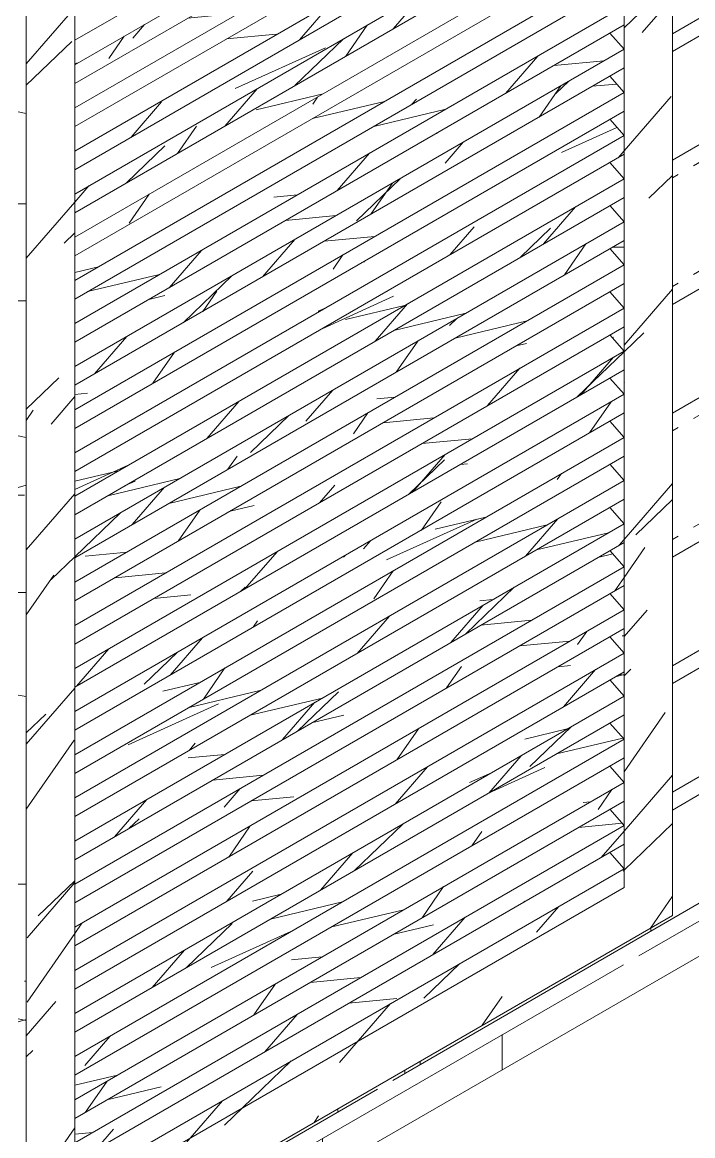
# Model space of a CAD drawing. Header units: millimetres. Extents: x 14944 to 21622, y -31 to 8273.
# Drawn here: x 16370.8 to 16664.2, y 3188 to 3675 of the extents above; entities that cross this region are included whole.
import ezdxf

# ---------------------------------------------------------------- set-up
doc = ezdxf.new("R2010")
doc.units = ezdxf.units.MM
doc.layers.add('A-GENM', color=13, linetype='Continuous', lineweight=9)
pattern_1 = [(235.285, (15617.426, 6831.821), (223.11074, 300.778733), [51.714, -465.428]), (229.107, (15661.602, 6831.82), (-61.00433, -112.95255), [112.468, -112.468]), (223.898, (15661.602, 6789.313), (-133.66154, -156.95624), [61.307, -245.229])]

# ---------------------------------------------------------------- blocks, each defined once
blk = doc.blocks.new('CRT_MGN_COZ_Fogão a lenha completo - CRT_MGN_COZ_Fogão a lenha completo-5005769-VISTA 3D BANCADA CHURRASQUEIRA')
at = {"layer": 'A-GENM'}
h = blk.add_hatch(dxfattribs=at)
h.set_pattern_fill('FP_77', color=256, style=0, pattern_type=2)
h.set_pattern_definition([(210, (16358.4, 3443.2), (-191.58, 110.61), [158.135, -7.777]), (210, (16358.4, 3490.73), (-191.58, 110.61), [158.135, -7.777]), (90, (16358.4, 3443.2), (143.684, -82.956), [47.528, -173.69]), (90, (16221.45, 3364.13), (143.684, -82.956), [47.528, -173.691]), (210, (16250.64, 3436.29), (-191.58, 110.61), [158.135, -7.777, 75.179, -7.777]), (210, (16250.64, 3483.81), (-191.58, 110.61), [158.135, -7.777, 75.179, -7.777]), (90, (16250.64, 3436.29), (215.526, -124.434), [47.528, -173.69]), (90, (16113.69, 3357.22), (215.526, -124.434), [47.528, -173.69]), (90, (16106.95, 3353.33), (215.526, -124.434), [47.528, -173.69]), (90, (16041.85, 3315.74), (215.526, -124.434), [47.528, -173.69]), (210, (16286.56, 3512.33), (-191.58, 110.61), [158.135, -7.777]), (210, (16286.56, 3559.86), (-191.58, 110.61), [158.135, -7.777]), (90, (16286.56, 3512.33), (143.684, -82.956), [47.528, -173.691]), (90, (16149.61, 3433.26), (143.684, -82.956), [47.528, -173.691]), (210, (16250.64, 3546.9), (-191.58, 110.61), [158.135, -7.777, 75.179, -7.777]), (210, (16250.64, 3594.42), (-191.58, 110.61), [158.135, -7.777, 75.179, -7.777]), (90, (16250.64, 3546.9), (215.526, -124.434), [47.528, -173.69]), (90, (16113.69, 3467.83), (215.526, -124.434), [47.528, -173.69]), (90, (16106.95, 3463.94), (215.526, -124.434), [47.528, -173.69]), (90, (16041.85, 3426.35), (215.526, -124.434), [47.528, -173.69])])
h.paths.add_polyline_path([(15439.16, 2557.69), (17277.64, 3619.13), (17277.64, 4313.16), (15439.16, 3251.71), (15439.16, 2804.17)])
h.paths.add_polyline_path([(15485.12, 2608.72), (15470.98, 2616.88), (15470.98, 3229.26), (15753.82, 3392.56), (15757.36, 3390.51), (15757.36, 3394.6), (16040.2, 3557.9), (16054.34, 3549.73), (16054.34, 2937.36), (15771.5, 2774.06), (15767.97, 2776.1), (15767.97, 2772.02), (15492.19, 2612.8)])
h.paths.add_polyline_path([(16086.16, 2955.73), (16072.02, 2963.9), (16072.02, 3576.27), (16354.86, 3739.57), (16358.4, 3737.53), (16358.4, 3741.61), (16641.24, 3904.91), (16655.38, 3896.74), (16655.38, 3284.37), (16372.54, 3121.07), (16369.01, 3123.11), (16369.01, 3119.03), (16093.23, 2959.81)])
h.paths.add_polyline_path([(16687.2, 3302.74), (16673.06, 3310.91), (16673.06, 3923.28), (16955.91, 4086.58), (16959.44, 4084.54), (16959.44, 4088.62), (17242.28, 4251.92), (17256.43, 4243.75), (17256.43, 3631.38), (16973.58, 3468.08), (16970.05, 3470.12), (16970.05, 3466.04), (16694.28, 3306.82)])
h = blk.add_hatch(dxfattribs=at)
h.set_pattern_fill('FP_36', color=256, style=0, pattern_type=2)
h.set_pattern_definition(pattern_1)
h.paths.add_polyline_path([(16372.54, 3121.07), (16655.38, 3284.37), (16655.38, 3896.74), (16372.54, 3733.44), (16372.54, 3218.58)])
h.paths.add_polyline_path([(16393.76, 3157.81), (16393.76, 3721.2), (16634.17, 3860), (16634.17, 3296.62), (16434.09, 3181.1)])
h = blk.add_hatch(dxfattribs=at)
h.set_pattern_fill('FP_72', color=256, style=0, pattern_type=2)
h.set_pattern_definition([(196.102, (18194.187, 6518.164), (214.53981, 40.67701), [30.654, -275.882]), (180, (18238.364, 6467.154), (-103.078, -42.509), [73.627, -73.627]), (169.107, (18238.364, 6424.645), (-172.49934, 4.85665), [44.987, -179.949])])
h.paths.add_polyline_path([(16634.17, 3304.78), (16634.17, 3315.48), (16627.99, 3311.92), (16630.76, 3308.72)])
h.paths.add_polyline_path([(16634.17, 3323.65), (16634.17, 3334.35), (16627.99, 3330.78), (16630.76, 3327.59)])
h.paths.add_polyline_path([(16634.17, 3342.51), (16634.17, 3353.21), (16627.99, 3349.64)])
h.paths.add_polyline_path([(16634.17, 3361.37), (16634.17, 3372.07), (16627.99, 3368.51), (16630.76, 3365.32)])
h.paths.add_polyline_path([(16634.17, 3380.24), (16634.17, 3390.94), (16627.99, 3387.37), (16630.76, 3384.18)])
h.paths.add_polyline_path([(16634.17, 3399.1), (16634.17, 3409.8), (16627.99, 3406.23), (16630.76, 3403.04)])
h.paths.add_polyline_path([(16634.17, 3417.97), (16634.17, 3428.66), (16627.99, 3425.1), (16630.76, 3421.91)])
h.paths.add_polyline_path([(16634.17, 3436.83), (16634.17, 3447.53), (16627.99, 3443.96), (16630.76, 3440.77)])
h.paths.add_polyline_path([(16634.17, 3455.69), (16634.17, 3466.39), (16627.99, 3462.83), (16630.76, 3459.64)])
h.paths.add_polyline_path([(16634.17, 3474.56), (16634.17, 3485.26), (16627.99, 3481.69)])
h.paths.add_polyline_path([(16634.17, 3493.42), (16634.17, 3504.12), (16627.99, 3500.55), (16632.93, 3494.85)])
h.paths.add_polyline_path([(16634.17, 3512.29), (16634.17, 3522.98), (16627.99, 3519.42), (16630.76, 3516.23)])
h.paths.add_polyline_path([(16634.17, 3531.15), (16634.17, 3541.85), (16627.99, 3538.28), (16630.76, 3535.09)])
h.paths.add_polyline_path([(16634.17, 3550.01), (16634.17, 3560.71), (16627.99, 3557.15), (16630.76, 3553.95)])
h.paths.add_polyline_path([(16634.17, 3568.88), (16634.17, 3579.58), (16627.99, 3576.01), (16630.76, 3572.82)])
h.paths.add_polyline_path([(16634.17, 3587.74), (16634.17, 3598.44), (16627.99, 3594.87), (16630.76, 3591.68)])
h.paths.add_polyline_path([(16634.17, 3606.6), (16634.17, 3617.3), (16627.99, 3613.74)])
h.paths.add_polyline_path([(16634.17, 3625.47), (16634.17, 3636.17), (16627.99, 3632.6)])
h.paths.add_polyline_path([(16634.17, 3644.33), (16634.17, 3655.03), (16627.99, 3651.47), (16630.76, 3648.27)])
h.paths.add_polyline_path([(16634.17, 3663.2), (16634.17, 3673.9), (16627.99, 3670.33), (16630.76, 3667.14)])
h.paths.add_polyline_path([(16634.17, 3682.06), (16634.17, 3692.76), (16627.99, 3689.19), (16630.76, 3686)])
h.paths.add_polyline_path([(16634.17, 3700.92), (16634.17, 3711.62), (16627.99, 3708.06), (16630.76, 3704.87)])
h.paths.add_polyline_path([(16634.17, 3719.79), (16634.17, 3730.49), (16627.99, 3726.92), (16632.95, 3721.2)])
h.paths.add_polyline_path([(16634.17, 3738.65), (16634.17, 3749.35), (16627.99, 3745.78)])
h.paths.add_polyline_path([(16634.17, 3757.52), (16634.17, 3768.21), (16627.99, 3764.65)])
h.paths.add_polyline_path([(16634.17, 3776.38), (16634.17, 3787.08), (16627.99, 3783.51)])
h.paths.add_polyline_path([(16634.17, 3795.24), (16634.17, 3805.94), (16627.99, 3802.38)])
h.paths.add_polyline_path([(16634.17, 3814.11), (16634.17, 3824.81), (16627.99, 3821.24)])
h.paths.add_polyline_path([(16634.17, 3832.97), (16634.17, 3843.67), (16627.99, 3840.1)])
h.paths.add_polyline_path([(16634.17, 3851.84), (16634.17, 3860), (16629.46, 3857.28)])
h = blk.add_hatch(dxfattribs=at)
h.set_pattern_fill('FP_36', color=256, style=0, pattern_type=2)
h.set_pattern_definition(pattern_1)
h.paths.add_polyline_path([(16393.76, 3667.14), (16634.17, 3805.94), (16634.17, 3814.11), (16393.76, 3675.3)])
h = blk.add_hatch(dxfattribs=at)
h.set_pattern_fill('FP_38', color=256, style=0, pattern_type=2)
h.set_pattern_definition([(204.373, (15626.14, 3270.191), (288.6155, 109.50362), [43.379, -390.407]), (193.381, (15685.41, 3233.28), (-119.1534, -70.8536), [101.538, -101.538]), (185.395, (15685.41, 3190.77), (-212.0141, -48.3621), [59.533, -238.131])])
h.paths.add_polyline_path([(16393.76, 3656.44), (16634.17, 3795.24), (16627.99, 3802.38), (16393.76, 3667.14)])
h = blk.add_hatch(dxfattribs=at)
h.set_pattern_fill('FP_36', color=256, style=0, pattern_type=2)
h.set_pattern_definition(pattern_1)
h.paths.add_polyline_path([(16393.76, 3648.27), (16634.17, 3787.08), (16634.17, 3795.24), (16393.76, 3656.44)])
h = blk.add_hatch(dxfattribs=at)
h.set_pattern_fill('FP_39', color=256, style=0, pattern_type=2)
h.set_pattern_definition([(204.373, (15619.605, 3258.873), (288.6155, 109.50362), [43.379, -390.407]), (193.381, (15678.874, 3221.96), (-119.1534, -70.8536), [101.538, -101.538]), (185.395, (15678.874, 3179.452), (-212.0141, -48.3621), [59.533, -238.131])])
h.paths.add_polyline_path([(16393.76, 3637.58), (16634.17, 3776.38), (16627.99, 3783.51), (16393.76, 3648.27)])
h = blk.add_hatch(dxfattribs=at)
h.set_pattern_fill('FP_36', color=256, style=0, pattern_type=2)
h.set_pattern_definition(pattern_1)
h.paths.add_polyline_path([(16393.76, 3629.41), (16634.17, 3768.21), (16634.17, 3776.38), (16393.76, 3637.58), (16393.76, 3632.99)])
h = blk.add_hatch(dxfattribs=at)
h.set_pattern_fill('FP_40', color=256, style=0, pattern_type=2)
h.set_pattern_definition([(204.373, (15613.07, 3247.554), (288.6155, 109.50362), [43.379, -390.407]), (193.381, (15672.34, 3210.643), (-119.1534, -70.8536), [101.538, -101.538]), (185.395, (15672.34, 3168.134), (-212.0141, -48.3621), [59.533, -238.131])])
h.paths.add_polyline_path([(16393.76, 3618.71), (16634.17, 3757.52), (16627.99, 3764.65), (16393.76, 3629.41)])
h = blk.add_hatch(dxfattribs=at)
h.set_pattern_fill('FP_36', color=256, style=0, pattern_type=2)
h.set_pattern_definition(pattern_1)
h.paths.add_polyline_path([(16393.76, 3610.55), (16634.17, 3749.35), (16634.17, 3757.52), (16393.76, 3618.71)])
h = blk.add_hatch(dxfattribs=at)
h.set_pattern_fill('FP_41', color=256, style=0, pattern_type=2)
h.set_pattern_definition([(204.373, (15606.536, 3236.236), (288.6155, 109.50362), [43.379, -390.407]), (193.381, (15665.805, 3199.324), (-119.1534, -70.8536), [101.538, -101.538]), (185.395, (15665.805, 3156.816), (-212.0141, -48.3621), [59.533, -238.131])])
h.paths.add_polyline_path([(16393.76, 3599.85), (16634.17, 3738.65), (16627.99, 3745.78), (16393.76, 3610.55)])
h = blk.add_hatch(dxfattribs=at)
h.set_pattern_fill('FP_71', color=256, style=0, pattern_type=2)
h.set_pattern_definition([(196.102, (17932.558, 6367.112), (214.53981, 40.67701), [30.654, -275.882]), (180, (17976.734, 6316.1), (-103.078, -42.509), [73.627, -73.627]), (169.107, (17976.734, 6273.593), (-172.49934, 4.85665), [44.987, -179.949])])
h.paths.add_polyline_path([(16372.54, 3121.07), (16372.54, 3733.44), (16358.4, 3741.61), (16358.4, 3737.53), (16369.01, 3731.4), (16369.01, 3123.11)])
h = blk.add_hatch(dxfattribs=at)
h.set_pattern_fill('FP_36', color=256, style=0, pattern_type=2)
h.set_pattern_definition(pattern_1)
h.paths.add_polyline_path([(16393.76, 3591.68), (16634.17, 3730.49), (16634.17, 3738.65), (16393.76, 3599.85)])
h = blk.add_hatch(dxfattribs=at)
h.set_pattern_fill('FP_42', color=256, style=0, pattern_type=2)
h.set_pattern_definition([(204.373, (15600.001, 3224.918), (288.6155, 109.50362), [43.379, -390.407]), (193.381, (15659.27, 3188.006), (-119.1534, -70.8536), [101.538, -101.538]), (185.395, (15659.27, 3145.497), (-212.0141, -48.3621), [59.533, -238.131])])
h.paths.add_polyline_path([(16393.76, 3580.98), (16634.17, 3719.79), (16627.99, 3726.92), (16393.76, 3591.68)])
h = blk.add_hatch(dxfattribs=at)
h.set_pattern_fill('FP_36', color=256, style=0, pattern_type=2)
h.set_pattern_definition(pattern_1)
h.paths.add_polyline_path([(16393.76, 3572.82), (16634.17, 3711.62), (16634.17, 3719.79), (16393.76, 3580.98)])
h = blk.add_hatch(dxfattribs=at)
h.set_pattern_fill('FP_43', color=256, style=0, pattern_type=2)
h.set_pattern_definition([(204.373, (15593.466, 3213.599), (288.6155, 109.50362), [43.379, -390.407]), (193.381, (15652.735, 3176.69), (-119.1534, -70.8536), [101.538, -101.538]), (185.395, (15652.735, 3134.18), (-212.0141, -48.3621), [59.533, -238.131])])
h.paths.add_polyline_path([(16393.76, 3562.12), (16634.17, 3700.92), (16627.99, 3708.06), (16393.76, 3572.82), (16393.76, 3563.92)])
h = blk.add_hatch(dxfattribs=at)
h.set_pattern_fill('FP_36', color=256, style=0, pattern_type=2)
h.set_pattern_definition(pattern_1)
h.paths.add_polyline_path([(16393.76, 3553.95), (16634.17, 3692.76), (16634.17, 3700.92), (16393.76, 3562.12)])
h = blk.add_hatch(dxfattribs=at)
h.set_pattern_fill('FP_44', color=256, style=0, pattern_type=2)
h.set_pattern_definition([(204.373, (15586.932, 3202.281), (288.6155, 109.50362), [43.379, -390.407]), (193.381, (15646.2, 3165.37), (-119.1534, -70.8536), [101.538, -101.538]), (185.395, (15646.2, 3122.86), (-212.0141, -48.3621), [59.533, -238.131])])
h.paths.add_polyline_path([(16393.76, 3543.26), (16634.17, 3682.06), (16627.99, 3689.19), (16393.76, 3553.95)])
h = blk.add_hatch(dxfattribs=at)
h.set_pattern_fill('FP_36', color=256, style=0, pattern_type=2)
h.set_pattern_definition(pattern_1)
h.paths.add_polyline_path([(16393.76, 3535.09), (16634.17, 3673.9), (16634.17, 3682.06), (16393.76, 3543.26)])
h = blk.add_hatch(dxfattribs=at)
h.set_pattern_fill('FP_45', color=256, style=0, pattern_type=2)
h.set_pattern_definition([(204.373, (15580.397, 3190.963), (288.6155, 109.50362), [43.379, -390.407]), (193.381, (15639.666, 3154.05), (-119.1534, -70.8536), [101.538, -101.538]), (185.395, (15639.666, 3111.542), (-212.0141, -48.3621), [59.533, -238.131])])
h.paths.add_polyline_path([(16393.76, 3524.39), (16634.17, 3663.2), (16627.99, 3670.33), (16393.76, 3535.09)])
h = blk.add_hatch(dxfattribs=at)
h.set_pattern_fill('FP_36', color=256, style=0, pattern_type=2)
h.set_pattern_definition(pattern_1)
h.paths.add_polyline_path([(16393.76, 3516.23), (16634.17, 3655.03), (16634.17, 3663.2), (16393.76, 3524.39)])
h = blk.add_hatch(dxfattribs=at)
h.set_pattern_fill('FP_46', color=256, style=0, pattern_type=2)
h.set_pattern_definition([(204.373, (15573.862, 3179.644), (288.6155, 109.50362), [43.379, -390.407]), (193.381, (15633.13, 3142.733), (-119.1534, -70.8536), [101.538, -101.538]), (185.395, (15633.13, 3100.224), (-212.0141, -48.3621), [59.533, -238.131])])
h.paths.add_polyline_path([(16393.76, 3505.53), (16634.17, 3644.33), (16627.99, 3651.47), (16393.76, 3516.23)])
h = blk.add_hatch(dxfattribs=at)
h.set_pattern_fill('FP_36', color=256, style=0, pattern_type=2)
h.set_pattern_definition(pattern_1)
h.paths.add_polyline_path([(16393.76, 3497.36), (16634.17, 3636.17), (16634.17, 3644.33), (16393.76, 3505.53)])
h = blk.add_hatch(dxfattribs=at)
h.set_pattern_fill('FP_47', color=256, style=0, pattern_type=2)
h.set_pattern_definition([(204.373, (15567.328, 3168.326), (288.6155, 109.50362), [43.379, -390.407]), (193.381, (15626.597, 3131.414), (-119.1534, -70.8536), [101.538, -101.538]), (185.395, (15626.597, 3088.906), (-212.0141, -48.3621), [59.533, -238.131])])
h.paths.add_polyline_path([(16393.76, 3486.66), (16634.17, 3625.47), (16627.99, 3632.6), (16393.76, 3497.36), (16393.76, 3494.85)])
h = blk.add_hatch(dxfattribs=at)
h.set_pattern_fill('FP_36', color=256, style=0, pattern_type=2)
h.set_pattern_definition(pattern_1)
h.paths.add_polyline_path([(16393.76, 3478.5), (16634.17, 3617.3), (16634.17, 3625.47), (16393.76, 3486.66)])
h = blk.add_hatch(dxfattribs=at)
h.set_pattern_fill('FP_48', color=256, style=0, pattern_type=2)
h.set_pattern_definition([(204.373, (15560.793, 3157.008), (288.6155, 109.50362), [43.379, -390.407]), (193.381, (15620.06, 3120.096), (-119.1534, -70.8536), [101.538, -101.538]), (185.395, (15620.062, 3077.587), (-212.0141, -48.3621), [59.533, -238.131])])
h.paths.add_polyline_path([(16393.76, 3467.8), (16634.17, 3606.6), (16627.99, 3613.74), (16393.76, 3478.5)])
h = blk.add_hatch(dxfattribs=at)
h.set_pattern_fill('FP_36', color=256, style=0, pattern_type=2)
h.set_pattern_definition(pattern_1)
h.paths.add_polyline_path([(16393.76, 3459.64), (16634.17, 3598.44), (16634.17, 3606.6), (16393.76, 3467.8)])
h = blk.add_hatch(dxfattribs=at)
h.set_pattern_fill('FP_49', color=256, style=0, pattern_type=2)
h.set_pattern_definition([(204.373, (15554.259, 3145.689), (288.6155, 109.50362), [43.379, -390.407]), (193.381, (15613.53, 3108.78), (-119.1534, -70.8536), [101.538, -101.538]), (185.395, (15613.528, 3066.27), (-212.0141, -48.3621), [59.533, -238.131])])
h.paths.add_polyline_path([(16393.76, 3448.94), (16634.17, 3587.74), (16627.99, 3594.87), (16393.76, 3459.64)])
h = blk.add_hatch(dxfattribs=at)
h.set_pattern_fill('FP_36', color=256, style=0, pattern_type=2)
h.set_pattern_definition(pattern_1)
h.paths.add_polyline_path([(16393.76, 3440.77), (16634.17, 3579.58), (16634.17, 3587.74), (16393.76, 3448.94)])
h = blk.add_hatch(dxfattribs=at)
h.set_pattern_fill('FP_50', color=256, style=0, pattern_type=2)
h.set_pattern_definition([(204.373, (15547.724, 3134.371), (288.6155, 109.50362), [43.379, -390.407]), (193.381, (15606.993, 3097.46), (-119.1534, -70.8536), [101.538, -101.538]), (185.395, (15606.993, 3054.95), (-212.0141, -48.3621), [59.533, -238.131])])
h.paths.add_polyline_path([(16393.76, 3430.07), (16634.17, 3568.88), (16627.99, 3576.01), (16393.76, 3440.77)])
h = blk.add_hatch(dxfattribs=at)
h.set_pattern_fill('FP_36', color=256, style=0, pattern_type=2)
h.set_pattern_definition(pattern_1)
h.paths.add_polyline_path([(16393.76, 3421.91), (16634.17, 3560.71), (16634.17, 3568.88), (16393.76, 3430.07), (16393.76, 3425.79)])
h = blk.add_hatch(dxfattribs=at)
h.set_pattern_fill('FP_51', color=256, style=0, pattern_type=2)
h.set_pattern_definition([(204.373, (15541.189, 3123.053), (288.6155, 109.50362), [43.379, -390.407]), (193.381, (15600.46, 3086.14), (-119.1534, -70.8536), [101.538, -101.538]), (185.395, (15600.458, 3043.632), (-212.0141, -48.3621), [59.533, -238.131])])
h.paths.add_polyline_path([(16393.76, 3411.21), (16634.17, 3550.01), (16627.99, 3557.15), (16393.76, 3421.91)])
h = blk.add_hatch(dxfattribs=at)
h.set_pattern_fill('FP_36', color=256, style=0, pattern_type=2)
h.set_pattern_definition(pattern_1)
h.paths.add_polyline_path([(16393.76, 3403.04), (16634.17, 3541.85), (16634.17, 3550.01), (16393.76, 3411.21)])
h = blk.add_hatch(dxfattribs=at)
h.set_pattern_fill('FP_52', color=256, style=0, pattern_type=2)
h.set_pattern_definition([(204.373, (15534.655, 3111.734), (288.6155, 109.50362), [43.379, -390.407]), (193.381, (15593.924, 3074.823), (-119.1534, -70.8536), [101.538, -101.538]), (185.395, (15593.924, 3032.314), (-212.0141, -48.3621), [59.533, -238.131])])
h.paths.add_polyline_path([(16393.76, 3392.34), (16634.17, 3531.15), (16627.99, 3538.28), (16393.76, 3403.04)])
h = blk.add_hatch(dxfattribs=at)
h.set_pattern_fill('FP_36', color=256, style=0, pattern_type=2)
h.set_pattern_definition(pattern_1)
h.paths.add_polyline_path([(16393.76, 3384.18), (16634.17, 3522.98), (16634.17, 3531.15), (16393.76, 3392.34)])
h = blk.add_hatch(dxfattribs=at)
h.set_pattern_fill('FP_53', color=256, style=0, pattern_type=2)
h.set_pattern_definition([(204.373, (15528.12, 3100.416), (288.6155, 109.50362), [43.379, -390.407]), (193.381, (15587.39, 3063.504), (-119.1534, -70.8536), [101.538, -101.538]), (185.395, (15587.39, 3020.996), (-212.0141, -48.3621), [59.533, -238.131])])
h.paths.add_polyline_path([(16393.76, 3373.48), (16634.17, 3512.29), (16627.99, 3519.42), (16393.76, 3384.18)])
h = blk.add_hatch(dxfattribs=at)
h.set_pattern_fill('FP_36', color=256, style=0, pattern_type=2)
h.set_pattern_definition(pattern_1)
h.paths.add_polyline_path([(16393.76, 3365.32), (16634.17, 3504.12), (16634.17, 3512.29), (16393.76, 3373.48)])
h = blk.add_hatch(dxfattribs=at)
h.set_pattern_fill('FP_54', color=256, style=0, pattern_type=2)
h.set_pattern_definition([(204.373, (15521.585, 3089.098), (288.6155, 109.50362), [43.379, -390.407]), (193.381, (15580.854, 3052.186), (-119.1534, -70.8536), [101.538, -101.538]), (185.395, (15580.854, 3009.677), (-212.0141, -48.3621), [59.533, -238.131])])
h.paths.add_polyline_path([(16393.76, 3354.62), (16634.17, 3493.42), (16627.99, 3500.55), (16393.76, 3365.32), (16393.76, 3356.72)])
h = blk.add_hatch(dxfattribs=at)
h.set_pattern_fill('FP_36', color=256, style=0, pattern_type=2)
h.set_pattern_definition(pattern_1)
h.paths.add_polyline_path([(16393.76, 3346.45), (16634.17, 3485.26), (16634.17, 3493.42), (16393.76, 3354.62)])
h = blk.add_hatch(dxfattribs=at)
h.set_pattern_fill('FP_55', color=256, style=0, pattern_type=2)
h.set_pattern_definition([(204.373, (15515.051, 3077.779), (288.6155, 109.50362), [43.379, -390.407]), (193.381, (15574.32, 3040.87), (-119.1534, -70.8536), [101.538, -101.538]), (185.395, (15574.32, 2998.36), (-212.0141, -48.3621), [59.533, -238.131])])
h.paths.add_polyline_path([(16393.76, 3335.75), (16634.17, 3474.56), (16627.99, 3481.69), (16393.76, 3346.45)])
h = blk.add_hatch(dxfattribs=at)
h.set_pattern_fill('FP_36', color=256, style=0, pattern_type=2)
h.set_pattern_definition(pattern_1)
h.paths.add_polyline_path([(16393.76, 3327.59), (16634.17, 3466.39), (16634.17, 3474.56), (16393.76, 3335.75)])
h = blk.add_hatch(dxfattribs=at)
h.set_pattern_fill('FP_56', color=256, style=0, pattern_type=2)
h.set_pattern_definition([(204.373, (15508.516, 3066.461), (288.6155, 109.50362), [43.379, -390.407]), (193.381, (15567.785, 3029.55), (-119.1534, -70.8536), [101.538, -101.538]), (185.395, (15567.785, 2987.04), (-212.0141, -48.3621), [59.533, -238.131])])
h.paths.add_polyline_path([(16393.76, 3316.89), (16634.17, 3455.69), (16627.99, 3462.83), (16393.76, 3327.59)])
h = blk.add_hatch(dxfattribs=at)
h.set_pattern_fill('FP_36', color=256, style=0, pattern_type=2)
h.set_pattern_definition(pattern_1)
h.paths.add_polyline_path([(16393.76, 3308.72), (16634.17, 3447.53), (16634.17, 3455.69), (16393.76, 3316.89)])
h = blk.add_hatch(dxfattribs=at)
h.set_pattern_fill('FP_57', color=256, style=0, pattern_type=2)
h.set_pattern_definition([(204.373, (15501.981, 3055.143), (288.6155, 109.50362), [43.379, -390.407]), (193.381, (15561.25, 3018.23), (-119.1534, -70.8536), [101.538, -101.538]), (185.395, (15561.25, 2975.722), (-212.0141, -48.3621), [59.533, -238.131])])
h.paths.add_polyline_path([(16393.76, 3298.03), (16634.17, 3436.83), (16627.99, 3443.96), (16393.76, 3308.72)])
h = blk.add_hatch(dxfattribs=at)
h.set_pattern_fill('FP_36', color=256, style=0, pattern_type=2)
h.set_pattern_definition(pattern_1)
h.paths.add_polyline_path([(16393.76, 3289.86), (16634.17, 3428.66), (16634.17, 3436.83), (16393.76, 3298.03)])
h = blk.add_hatch(dxfattribs=at)
h.set_pattern_fill('FP_58', color=256, style=0, pattern_type=2)
h.set_pattern_definition([(204.373, (15495.447, 3043.824), (288.6155, 109.50362), [43.379, -390.407]), (193.381, (15554.716, 3006.913), (-119.1534, -70.8536), [101.538, -101.538]), (185.395, (15554.716, 2964.404), (-212.0141, -48.3621), [59.533, -238.131])])
h.paths.add_polyline_path([(16393.76, 3279.16), (16634.17, 3417.97), (16627.99, 3425.1), (16393.76, 3289.86), (16393.76, 3287.65)])
h = blk.add_hatch(dxfattribs=at)
h.set_pattern_fill('FP_36', color=256, style=0, pattern_type=2)
h.set_pattern_definition(pattern_1)
h.paths.add_polyline_path([(16393.76, 3271), (16634.17, 3409.8), (16634.17, 3417.97), (16393.76, 3279.16)])
h = blk.add_hatch(dxfattribs=at)
h.set_pattern_fill('FP_59', color=256, style=0, pattern_type=2)
h.set_pattern_definition([(204.373, (15488.912, 3032.506), (288.6155, 109.50362), [43.379, -390.407]), (193.381, (15548.18, 2995.594), (-119.1534, -70.8536), [101.538, -101.538]), (185.395, (15548.18, 2953.086), (-212.0141, -48.3621), [59.533, -238.131])])
h.paths.add_polyline_path([(16393.76, 3260.3), (16634.17, 3399.1), (16627.99, 3406.23), (16393.76, 3271)])
h = blk.add_hatch(dxfattribs=at)
h.set_pattern_fill('FP_36', color=256, style=0, pattern_type=2)
h.set_pattern_definition(pattern_1)
h.paths.add_polyline_path([(16393.76, 3252.13), (16634.17, 3390.94), (16634.17, 3399.1), (16393.76, 3260.3)])
h = blk.add_hatch(dxfattribs=at)
h.set_pattern_fill('FP_60', color=256, style=0, pattern_type=2)
h.set_pattern_definition([(204.373, (15482.377, 3021.188), (288.6155, 109.50362), [43.379, -390.407]), (193.381, (15541.646, 2984.276), (-119.1534, -70.8536), [101.538, -101.538]), (185.395, (15541.646, 2941.767), (-212.0141, -48.3621), [59.533, -238.131])])
h.paths.add_polyline_path([(16393.76, 3241.43), (16634.17, 3380.24), (16627.99, 3387.37), (16393.76, 3252.13)])
h = blk.add_hatch(dxfattribs=at)
h.set_pattern_fill('FP_36', color=256, style=0, pattern_type=2)
h.set_pattern_definition(pattern_1)
h.paths.add_polyline_path([(16393.76, 3233.27), (16634.17, 3372.07), (16634.17, 3380.24), (16393.76, 3241.43)])
h = blk.add_hatch(dxfattribs=at)
h.set_pattern_fill('FP_61', color=256, style=0, pattern_type=2)
h.set_pattern_definition([(204.373, (15475.843, 3009.869), (288.6155, 109.50362), [43.379, -390.407]), (193.381, (15535.11, 2972.96), (-119.1534, -70.8536), [101.538, -101.538]), (185.395, (15535.112, 2930.45), (-212.0141, -48.3621), [59.533, -238.131])])
h.paths.add_polyline_path([(16393.76, 3222.57), (16634.17, 3361.37), (16627.99, 3368.51), (16393.76, 3233.27)])
h = blk.add_hatch(dxfattribs=at)
h.set_pattern_fill('FP_36', color=256, style=0, pattern_type=2)
h.set_pattern_definition(pattern_1)
h.paths.add_polyline_path([(16393.76, 3214.4), (16634.17, 3353.21), (16634.17, 3361.37), (16393.76, 3222.57), (16393.76, 3218.58)])
h = blk.add_hatch(dxfattribs=at)
h.set_pattern_fill('FP_62', color=256, style=0, pattern_type=2)
h.set_pattern_definition([(204.373, (15469.308, 2998.551), (288.6155, 109.50362), [43.379, -390.407]), (193.381, (15528.577, 2961.64), (-119.1534, -70.8536), [101.538, -101.538]), (185.395, (15528.577, 2919.13), (-212.0141, -48.3621), [59.533, -238.131])])
h.paths.add_polyline_path([(16393.76, 3203.71), (16634.17, 3342.51), (16627.99, 3349.64), (16393.76, 3214.4)])
h = blk.add_hatch(dxfattribs=at)
h.set_pattern_fill('FP_36', color=256, style=0, pattern_type=2)
h.set_pattern_definition(pattern_1)
h.paths.add_polyline_path([(16393.76, 3195.54), (16634.17, 3334.35), (16634.17, 3342.51), (16393.76, 3203.71)])
h = blk.add_hatch(dxfattribs=at)
h.set_pattern_fill('FP_63', color=256, style=0, pattern_type=2)
h.set_pattern_definition([(204.373, (15462.774, 2987.233), (288.6155, 109.50362), [43.379, -390.407]), (193.381, (15522.043, 2950.32), (-119.1534, -70.8536), [101.538, -101.538]), (185.395, (15522.043, 2907.812), (-212.0141, -48.3621), [59.533, -238.131])])
h.paths.add_polyline_path([(16393.76, 3184.84), (16634.17, 3323.65), (16627.99, 3330.78), (16393.76, 3195.54)])
h = blk.add_hatch(dxfattribs=at)
h.set_pattern_fill('FP_36', color=256, style=0, pattern_type=2)
h.set_pattern_definition(pattern_1)
h.paths.add_polyline_path([(16393.76, 3176.68), (16634.17, 3315.48), (16634.17, 3323.65), (16393.76, 3184.84)])
h = blk.add_hatch(dxfattribs=at)
h.set_pattern_fill('FP_65', color=256, style=0, pattern_type=2)
h.set_pattern_definition([(204.373, (15456.239, 2975.914), (288.6155, 109.50362), [43.379, -390.407]), (193.381, (15515.51, 2939.003), (-119.1534, -70.8536), [101.538, -101.538]), (185.395, (15515.508, 2896.494), (-212.0141, -48.3621), [59.533, -238.131])])
h.paths.add_polyline_path([(16393.76, 3165.98), (16634.17, 3304.78), (16627.99, 3311.92), (16393.76, 3176.68)])
h = blk.add_hatch(dxfattribs=at)
h.set_pattern_fill('FP_36', color=256, style=0, pattern_type=2)
h.set_pattern_definition(pattern_1)
h.paths.add_polyline_path([(16393.76, 3157.81), (16634.17, 3296.62), (16634.17, 3304.78), (16393.76, 3165.98)])
for p, q in [((16655.38, 3284.37), (16655.38, 3896.74)), ((16634.17, 3860), (16634.17, 3296.62)), ((16634.17, 3805.94), (16393.76, 3667.14)), ((16393.76, 3656.44), (16634.17, 3795.24)), ((16634.17, 3787.08), (16393.76, 3648.27)), ((16393.76, 3637.58), (16634.17, 3776.38)), ((16634.17, 3768.21), (16393.76, 3629.41)), ((16393.76, 3618.71), (16634.17, 3757.52)), ((16634.17, 3749.35), (16393.76, 3610.55)), ((16393.76, 3599.85), (16634.17, 3738.65)), ((16372.54, 3733.44), (16372.54, 3121.07)), ((16634.17, 3730.49), (16393.76, 3591.68)), ((16393.76, 3157.81), (16393.76, 3721.2)), ((16393.76, 3580.98), (16634.17, 3719.79)), ((16634.17, 3711.62), (16393.76, 3572.82)), ((16393.76, 3562.12), (16634.17, 3700.92)), ((16634.17, 3692.76), (16393.76, 3553.95)), ((16393.76, 3543.26), (16634.17, 3682.06)), ((16634.17, 3682.06), (16634.17, 3673.9)), ((16393.76, 3667.14), (16393.76, 3675.3)), ((16634.17, 3673.9), (16393.76, 3535.09)), ((16627.99, 3670.33), (16634.17, 3663.2)), ((16393.76, 3656.44), (16393.76, 3664.6)), ((16393.76, 3524.39), (16634.17, 3663.2)), ((16634.17, 3663.2), (16634.17, 3655.03)), ((16393.76, 3648.27), (16393.76, 3656.44)), ((16634.17, 3655.03), (16393.76, 3516.23)), ((16627.99, 3651.47), (16634.17, 3644.33)), ((16393.76, 3637.58), (16393.76, 3645.74)), ((16393.76, 3505.53), (16634.17, 3644.33)), ((16634.17, 3644.33), (16634.17, 3636.17)), ((16393.76, 3629.41), (16393.76, 3637.58)), ((16634.17, 3636.17), (16393.76, 3497.36)), ((16627.99, 3632.6), (16634.17, 3625.47)), ((16393.76, 3618.71), (16393.76, 3626.88)), ((16393.76, 3486.66), (16634.17, 3625.47)), ((16634.17, 3625.47), (16634.17, 3617.3)), ((15439.16, 2557.69), (17277.64, 3619.13)), ((16393.76, 3610.55), (16393.76, 3618.71)), ((16634.17, 3617.3), (16393.76, 3478.5)), ((16627.99, 3613.74), (16634.17, 3606.6)), ((16393.76, 3599.85), (16393.76, 3608.01)), ((16393.76, 3467.8), (16634.17, 3606.6)), ((16634.17, 3606.6), (16634.17, 3598.44)), ((16393.76, 3591.68), (16393.76, 3599.85)), ((16634.17, 3598.44), (16393.76, 3459.64)), ((16627.99, 3594.87), (16634.17, 3587.74)), ((16393.76, 3580.98), (16393.76, 3589.15)), ((16393.76, 3448.94), (16634.17, 3587.74)), ((16634.17, 3587.74), (16634.17, 3579.58)), ((16393.76, 3572.82), (16393.76, 3580.98)), ((16634.17, 3579.58), (16393.76, 3440.77)), ((16627.99, 3576.01), (16634.17, 3568.88)), ((16393.76, 3562.12), (16393.76, 3570.28)), ((16393.76, 3430.07), (16634.17, 3568.88)), ((16634.17, 3568.88), (16634.17, 3560.71)), ((16393.76, 3553.95), (16393.76, 3562.12)), ((16634.17, 3560.71), (16393.76, 3421.91)), ((16627.99, 3557.15), (16634.17, 3550.01)), ((16393.76, 3543.26), (16393.76, 3551.42)), ((16393.76, 3411.21), (16634.17, 3550.01)), ((16634.17, 3550.01), (16634.17, 3541.85)), ((16393.76, 3535.09), (16393.76, 3543.26)), ((16634.17, 3541.85), (16393.76, 3403.04)), ((16627.99, 3538.28), (16634.17, 3531.15)), ((16393.76, 3524.39), (16393.76, 3532.56)), ((16393.76, 3392.34), (16634.17, 3531.15)), ((16634.17, 3531.15), (16634.17, 3522.98)), ((16393.76, 3516.23), (16393.76, 3524.39)), ((16634.17, 3522.98), (16393.76, 3384.18)), ((16627.99, 3519.42), (16634.17, 3512.29)), ((16393.76, 3505.53), (16393.76, 3513.69)), ((16393.76, 3373.48), (16634.17, 3512.29)), ((16634.17, 3512.29), (16634.17, 3504.12)), ((16393.76, 3497.36), (16393.76, 3505.53)), ((16634.17, 3504.12), (16393.76, 3365.32)), ((16627.99, 3500.55), (16634.17, 3493.42)), ((16393.76, 3486.66), (16393.76, 3494.83)), ((16393.76, 3354.62), (16634.17, 3493.42)), ((16634.17, 3493.42), (16634.17, 3485.26)), ((16393.76, 3478.5), (16393.76, 3486.66)), ((16634.17, 3485.26), (16393.76, 3346.45)), ((16627.99, 3481.69), (16634.17, 3474.56)), ((16393.76, 3467.8), (16393.76, 3475.97)), ((16393.76, 3335.75), (16634.17, 3474.56)), ((16634.17, 3474.56), (16634.17, 3466.39)), ((16393.76, 3459.64), (16393.76, 3467.8)), ((16634.17, 3466.39), (16393.76, 3327.59)), ((16627.99, 3462.83), (16634.17, 3455.69)), ((16393.76, 3448.94), (16393.76, 3457.1)), ((16393.76, 3316.89), (16634.17, 3455.69)), ((16634.17, 3455.69), (16634.17, 3447.53)), ((16393.76, 3440.77), (16393.76, 3448.94)), ((16634.17, 3447.53), (16393.76, 3308.72)), ((16627.99, 3443.96), (16634.17, 3436.83)), ((16393.76, 3430.07), (16393.76, 3438.24)), ((16393.76, 3298.03), (16634.17, 3436.83)), ((16634.17, 3436.83), (16634.17, 3428.66)), ((16393.76, 3421.91), (16393.76, 3430.07)), ((16634.17, 3428.66), (16393.76, 3289.86)), ((16627.99, 3425.1), (16634.17, 3417.97)), ((16393.76, 3411.21), (16393.76, 3419.37)), ((16393.76, 3279.16), (16634.17, 3417.97)), ((16634.17, 3417.97), (16634.17, 3409.8)), ((16393.76, 3403.04), (16393.76, 3411.21)), ((16634.17, 3409.8), (16393.76, 3271)), ((16627.99, 3406.23), (16634.17, 3399.1)), ((16393.76, 3392.34), (16393.76, 3400.51)), ((16393.76, 3260.3), (16634.17, 3399.1)), ((16634.17, 3399.1), (16634.17, 3390.94)), ((16393.76, 3384.18), (16393.76, 3392.34)), ((16634.17, 3390.94), (16393.76, 3252.13)), ((16627.99, 3387.37), (16634.17, 3380.24)), ((16393.76, 3373.48), (16393.76, 3381.65)), ((16393.76, 3241.43), (16634.17, 3380.24)), ((16634.17, 3380.24), (16634.17, 3372.07)), ((16393.76, 3365.32), (16393.76, 3373.48)), ((16634.17, 3372.07), (16393.76, 3233.27)), ((16627.99, 3368.51), (16634.17, 3361.37)), ((16393.76, 3354.62), (16393.76, 3362.78)), ((16393.76, 3222.57), (16634.17, 3361.37)), ((16634.17, 3361.37), (16634.17, 3353.21)), ((16393.76, 3346.45), (16393.76, 3354.62)), ((16634.17, 3353.21), (16393.76, 3214.4)), ((16627.99, 3349.64), (16634.17, 3342.51)), ((16393.76, 3335.75), (16393.76, 3343.92)), ((16393.76, 3203.71), (16634.17, 3342.51)), ((16634.17, 3342.51), (16634.17, 3334.35)), ((16393.76, 3327.59), (16393.76, 3335.75)), ((16634.17, 3334.35), (16393.76, 3195.54)), ((16627.99, 3330.78), (16634.17, 3323.65)), ((16393.76, 3316.89), (16393.76, 3325.05)), ((16393.76, 3184.84), (16634.17, 3323.65)), ((16634.17, 3323.65), (16634.17, 3315.48)), ((16393.76, 3308.72), (16393.76, 3316.89)), ((16634.17, 3315.48), (16393.76, 3176.68)), ((16627.99, 3311.92), (16634.17, 3304.78)), ((16393.76, 3298.03), (16393.76, 3306.19)), ((16393.76, 3165.98), (16634.17, 3304.78)), ((16634.17, 3304.78), (16634.17, 3296.62)), ((16393.76, 3289.86), (16393.76, 3298.03)), ((16634.17, 3296.62), (16393.76, 3157.81)), ((16634.17, 3296.62), (16393.76, 3157.81)), ((16372.54, 3121.07), (16655.38, 3284.37)), ((16393.76, 3279.16), (16393.76, 3287.33)), ((16393.76, 3271), (16393.76, 3279.16)), ((16393.76, 3260.3), (16393.76, 3268.46)), ((16393.76, 3252.13), (16393.76, 3260.3)), ((16393.76, 3241.43), (16393.76, 3249.6)), ((16393.76, 3233.27), (16393.76, 3241.43)), ((16393.76, 3222.57), (16393.76, 3230.73)), ((16393.76, 3214.4), (16393.76, 3222.57)), ((16393.76, 3203.71), (16393.76, 3211.87)), ((16393.76, 3195.54), (16393.76, 3203.71)), ((16393.76, 3184.84), (16393.76, 3193.01))]:
    blk.add_line(p, q, dxfattribs=at)

msp = doc.modelspace()

# ---------------------------------------------------------------- block references
at = {"layer": 'A-GENM'}
msp.add_blockref('CRT_MGN_COZ_Fogão a lenha completo - CRT_MGN_COZ_Fogão a lenha completo-5005769-VISTA 3D BANCADA CHURRASQUEIRA', (0, 0), dxfattribs=at)

doc.saveas('drawing.dxf')
